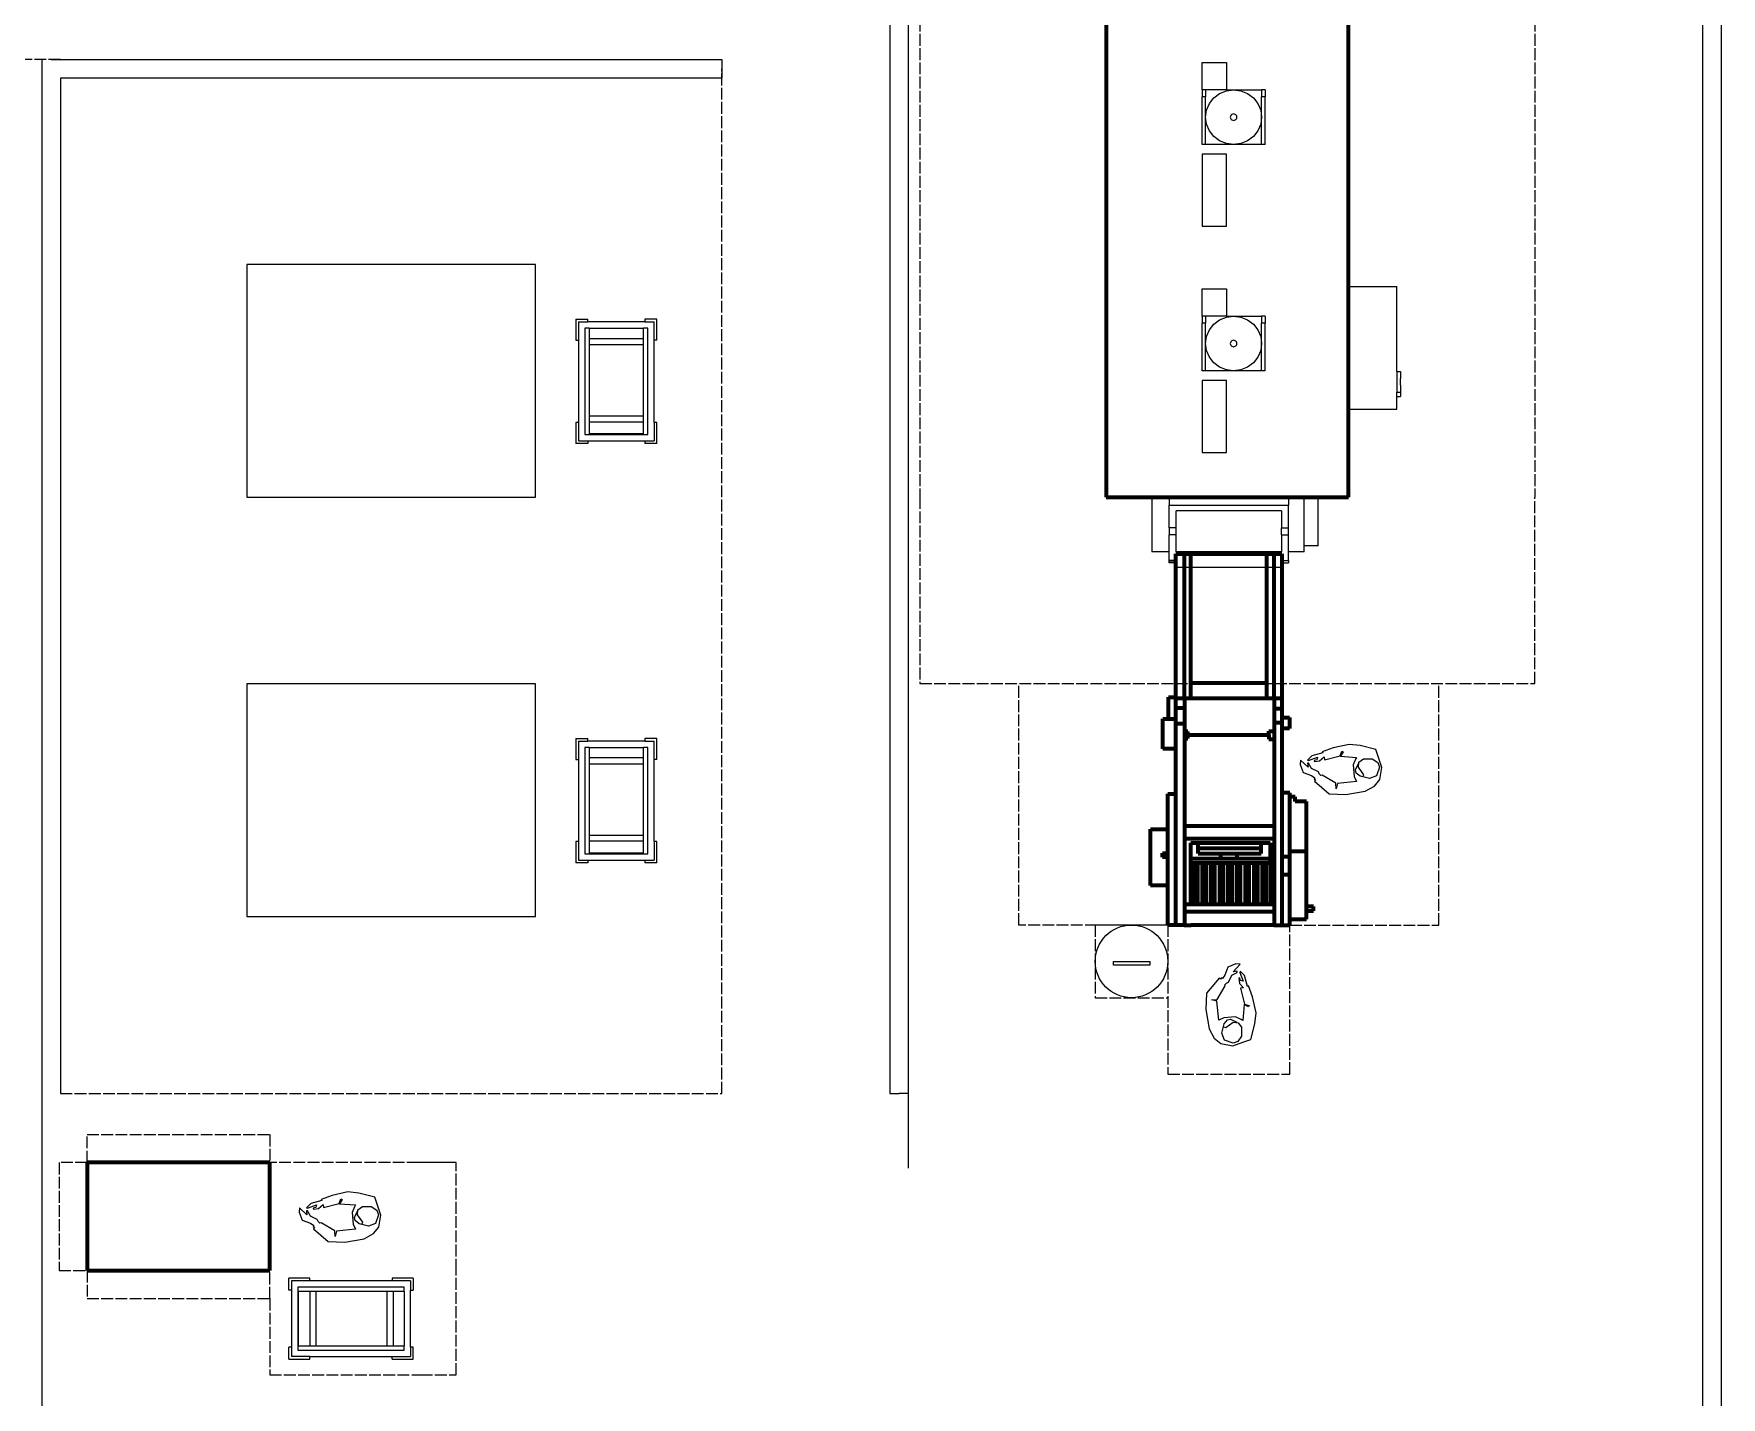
# Model space of a CAD drawing. Header units: millimetres. Extents: x -9564 to 100419, y -25359 to 24346.
# Drawn here: x 8868 to 17924, y 10595 to 17912 of the extents above; entities that cross this region are included whole.
import ezdxf

# ---------------------------------------------------------------- set-up
doc = ezdxf.new("R2010")
doc.units = ezdxf.units.MM
doc.header["$LTSCALE"] = 100
doc.linetypes.add('DASHED2', pattern=[0.762, 0.635, -0.127])
for name, color, linetype in [('freecads.com', 7, 'Continuous'), ('Maquinas', 200, 'Continuous'), ('Transporte semielaborado', 30, 'Continuous')]:
    doc.layers.add(name, color=color, linetype=linetype)

# ---------------------------------------------------------------- blocks, each defined once
blk = doc.blocks.new('Bakery Trolley pl')
at = {"layer": 'Transporte semielaborado'}
for p, q in [((0.1804, 0.6253), (0.2371, 0.6253)), ((0.1804, 0.6253), (0.1804, 0.526)), ((0.2371, 0.6127), (0.1929, 0.6127)), ((0.1929, 0.526), (0.1929, 0.6127)), ((0.2229, 0.5827), (0.2229, 0.0827)), ((0.2429, 0.5827), (0.2229, 0.5827)), ((0.2371, 0.6127), (0.2371, 0.6253)), ((0.5048, 0.6127), (0.2371, 0.6127)), ((0.2429, 0.5827), (0.2429, 0.5798)), ((0.4989, 0.5827), (0.2429, 0.5827)), ((0.2429, 0.5798), (0.4989, 0.5798)), ((0.2429, 0.5798), (0.2429, 0.5245)), ((0.5189, 0.5827), (0.4989, 0.5827)), ((0.4989, 0.5798), (0.4989, 0.5827)), ((0.4989, 0.5245), (0.4989, 0.5798)), ((0.5048, 0.6127), (0.5048, 0.6253)), ((0.5048, 0.6253), (0.5615, 0.6253)), ((0.5489, 0.6127), (0.5048, 0.6127)), ((0.5189, 0.0827), (0.5189, 0.5827)), ((0.5489, 0.526), (0.5489, 0.6127)), ((0.5615, 0.526), (0.5615, 0.6253)), ((0.1804, 0.526), (0.1929, 0.526)), ((0.1929, 0.526), (0.1929, 0.1394)), ((0.2429, 0.5245), (0.4989, 0.5245)), ((0.2429, 0.5245), (0.2429, 0.4967)), ((0.2429, 0.4967), (0.4989, 0.4967)), ((0.2429, 0.4967), (0.2429, 0.1615)), ((0.4989, 0.4967), (0.4989, 0.5245)), ((0.4989, 0.1615), (0.4989, 0.4967)), ((0.5489, 0.526), (0.5615, 0.526)), ((0.5489, 0.1394), (0.5489, 0.526)), ((0.2429, 0.1615), (0.4989, 0.1615)), ((0.2429, 0.1615), (0.2429, 0.1325)), ((0.4989, 0.1325), (0.4989, 0.1615)), ((0.1804, 0.1394), (0.1929, 0.1394)), ((0.1804, 0.1394), (0.1804, 0.0402)), ((0.1929, 0.1394), (0.1929, 0.0527)), ((0.2229, 0.0827), (0.2429, 0.0827)), ((0.2429, 0.1325), (0.4989, 0.1325)), ((0.2429, 0.1325), (0.2429, 0.0827)), ((0.4989, 0.0827), (0.2429, 0.0827)), ((0.4989, 0.0827), (0.4989, 0.1325)), ((0.4989, 0.0827), (0.5189, 0.0827)), ((0.5615, 0.1394), (0.5489, 0.1394)), ((0.5489, 0.0527), (0.5489, 0.1394)), ((0.5615, 0.0402), (0.5615, 0.1394)), ((0.1804, 0.0402), (0.2371, 0.0402)), ((0.2371, 0.0527), (0.1929, 0.0527)), ((0.2371, 0.0402), (0.2371, 0.0527)), ((0.2371, 0.0527), (0.5048, 0.0527)), ((0.5048, 0.0527), (0.5048, 0.0402)), ((0.5489, 0.0527), (0.5048, 0.0527)), ((0.5615, 0.0402), (0.5048, 0.0402))]:
    blk.add_line(p, q, dxfattribs=at)

msp = doc.modelspace()

# ---------------------------------------------------------------- linework, layer by layer
for p, q in [((17823.837, 24246.338), (17823.837, 4090.42)), ((17923.837, 23846.338), (17923.837, 3540.228)), ((13561.419, 20074.339), (13561.419, 11824.339)), ((13461.419, 18273.284), (13461.419, 12702.516)), ((8911.419, 17774.339), (8911.419, 9090.42)), ((8961.419, 17774.339), (9011.419, 17774.339)), ((9011.419, 17774.339), (12561.419, 17774.339)), ((9011.419, 17674.339), (9011.419, 12224.339)), ((12561.419, 17674.339), (9011.419, 17674.339)), ((11561.419, 16674.339), (10011.419, 16674.339)), ((10011.419, 16674.339), (10011.419, 15424.339)), ((11561.419, 15424.339), (11561.419, 16674.339)), ((10011.419, 15424.339), (11561.419, 15424.339)), ((15923.837, 15425.141), (15920.17, 15425.141)), ((11561.419, 14424.339), (10011.419, 14424.339)), ((10011.419, 14424.339), (10011.419, 13174.339)), ((11561.419, 13174.339), (11561.419, 14424.339)), ((10011.419, 13174.339), (11561.419, 13174.339)), ((14954.075, 13129.263), (14564.075, 13129.263)), ((14661.575, 12914.263), (14661.575, 12934.263)), ((14661.575, 12934.263), (14759.075, 12934.263)), ((14759.075, 12914.263), (14661.575, 12914.263)), ((14759.075, 12934.263), (14856.575, 12934.263)), ((14816.575, 12914.263), (14759.075, 12914.263)), ((14856.575, 12914.263), (14816.575, 12914.263)), ((14856.575, 12934.263), (14856.575, 12914.263)), ((13461.419, 12702.516), (13461.419, 12224.339)), ((13461.419, 12224.339), (13511.419, 12224.339)), ((13561.419, 12224.339), (13511.419, 12224.339))]:
    msp.add_line(p, q)
at = {"color": 3, "linetype": 'DASHED2'}
for p, q in [((13623.837, 20425.141), (13623.837, 15425.141)), ((16923.837, 20425.141), (16923.837, 15425.141)), ((12561.419, 12224.339), (12561.419, 17724.339)), ((13623.837, 15425.141), (13623.837, 14425.141)), ((16923.837, 14425.141), (16923.837, 15425.141)), ((13623.837, 14425.141), (16923.837, 14425.141)), ((14154.075, 13129.263), (14154.075, 14425.141)), ((16408.896, 13129.263), (16408.896, 14425.141)), ((14954.075, 13129.263), (14154.075, 13129.263)), ((14564.075, 13129.263), (14564.075, 12739.263)), ((14954.075, 13129.263), (14954.075, 12329.263)), ((15608.896, 12329.263), (15608.896, 13129.263)), ((15608.896, 13129.263), (16408.896, 13129.263)), ((14564.075, 12739.263), (14954.075, 12739.263)), ((14954.075, 12329.263), (15608.896, 12329.263)), ((9011.419, 12224.339), (10011.419, 12224.339)), ((10011.419, 12224.339), (11561.419, 12224.339)), ((11561.419, 12224.339), (12561.419, 12224.339)), ((9154.315, 11854.837), (9154.315, 12004.837)), ((9154.315, 12004.837), (10134.315, 12004.837)), ((10134.315, 12004.837), (10134.315, 11854.837)), ((9154.315, 11854.837), (9004.315, 11854.837)), ((9004.315, 11854.837), (9004.315, 11274.837)), ((10934.315, 11854.837), (10134.315, 11854.837)), ((11134.315, 11274.837), (11134.315, 11854.837)), ((9004.315, 11274.837), (9154.315, 11274.837)), ((9154.315, 11274.837), (9154.315, 11124.837)), ((10134.315, 11124.837), (10134.315, 11274.837)), ((11134.315, 10714.837), (11134.315, 11274.837)), ((9154.315, 11124.837), (10134.315, 11124.837)), ((10134.315, 11124.837), (10134.315, 10714.837)), ((10134.315, 10714.837), (10914.315, 10714.837)), ((10914.315, 10714.837), (10934.315, 10714.837)), ((10934.315, 10714.837), (10944.315, 10714.837)), ((10944.315, 10714.837), (11134.315, 10714.837))]:
    msp.add_line(p, q, dxfattribs=at)
at = {"color": 2, "linetype": 'DASHED2'}
msp.add_line((9011.419, 17774.339), (8625.539, 17774.339), dxfattribs=at)
at = {"linetype": 'DASHED2'}
for p, q in [((12561.419, 17774.339), (12561.419, 17724.339)), ((12561.419, 17724.339), (12561.419, 17674.339))]:
    msp.add_line(p, q, dxfattribs=at)
at = {"color": 3}
msp.add_line((11134.315, 11854.837), (10934.315, 11854.837), dxfattribs=at)
msp.add_circle((14759.075, 12934.263), 195)
at = {"layer": 'freecads.com'}
for p, q in [((15785.974, 14053.618), (15727.056, 14036.276)), ((15841.427, 14079.63), (15782.509, 14058.82)), ((15782.509, 14058.82), (15785.974, 14053.618)), ((15926.338, 14098.706), (15841.427, 14079.63)), ((15879.55, 14036.276), (15888.215, 14062.289)), ((15895.146, 14058.82), (15881.283, 14034.542)), ((15888.215, 14062.289), (15895.146, 14058.82)), ((15985.256, 14091.77), (15926.338, 14098.706)), ((16070.168, 14070.959), (15985.256, 14091.77)), ((16084.031, 14027.605), (16070.168, 14070.959)), ((15666.381, 14013.754), (15663.978, 13990.7)), ((15663.978, 13990.7), (15680.803, 13946.993)), ((15706.261, 13975.58), (15666.381, 14013.754)), ((15680.803, 13946.993), (15725.323, 13932.225)), ((15727.056, 14036.276), (15702.796, 14013.732)), ((15702.796, 14013.732), (15709.727, 14011.997)), ((15709.727, 13998.124), (15702.796, 13998.124)), ((15702.796, 13998.124), (15706.261, 13975.58)), ((15709.727, 14011.997), (15756.515, 14029.339)), ((15725.323, 13968.643), (15709.727, 13998.124)), ((15761.714, 13951.301), (15725.323, 13968.643)), ((15753.049, 14015.466), (15739.186, 14011.997)), ((15739.186, 14011.997), (15740.919, 14006.795)), ((15740.919, 14006.795), (15768.645, 14010.263)), ((15756.515, 14029.339), (15753.049, 14015.466)), ((15766.913, 13940.896), (15761.714, 13951.301)), ((15768.645, 14010.263), (15792.906, 14031.073)), ((15792.906, 14031.073), (15794.639, 14015.466)), ((15794.639, 14015.466), (15879.55, 14036.276)), ((15881.283, 14034.542), (15967.102, 14028.891)), ((15961.656, 14018.734), (15948.675, 13988.386)), ((15948.675, 13988.386), (15953.479, 13926.64)), ((15961.205, 13962.61), (15976.684, 13996.487)), ((15964.153, 13944.936), (15961.205, 13962.61)), ((15967.102, 14028.891), (15961.656, 14018.734)), ((15976.592, 13975.58), (15979.579, 14003.018)), ((16006.129, 13936.002), (15976.592, 13975.58)), ((15979.579, 14003.018), (16004.318, 14020.668)), ((16004.318, 14020.668), (16051.106, 14020.668)), ((16051.106, 14020.668), (16081.349, 14001.642)), ((16089.23, 13975.58), (16073.978, 13929.47)), ((16081.349, 14001.642), (16089.23, 13975.58)), ((16103.093, 13973.845), (16084.031, 14027.605)), ((16090.963, 13909.681), (16103.093, 13973.845)), ((15725.323, 13932.225), (15742.652, 13918.352)), ((15742.652, 13918.352), (15739.186, 13913.149)), ((15739.186, 13913.149), (15746.118, 13907.947)), ((15746.118, 13907.947), (15740.919, 13901.01)), ((15740.919, 13901.01), (15820.632, 13833.377)), ((15775.577, 13932.225), (15766.913, 13940.896)), ((15782.509, 13933.959), (15775.577, 13932.225)), ((15855.29, 13890.605), (15782.509, 13933.959)), ((15857.023, 13859.39), (15855.29, 13890.605)), ((15863.954, 13888.871), (15857.023, 13859.39)), ((15966.365, 13900.012), (15863.954, 13888.871)), ((15953.479, 13926.64), (15966.365, 13900.012)), ((15985.529, 13927.261), (15964.153, 13944.936)), ((16035.65, 13914.741), (15985.529, 13927.261)), ((16000.97, 13923.815), (16006.129, 13936.002)), ((16012.983, 13847.25), (16063.236, 13874.997)), ((16073.978, 13929.47), (16035.65, 13914.741)), ((16063.236, 13874.997), (16090.963, 13909.681)), ((15820.632, 13833.377), (15909.009, 13829.909)), ((15909.009, 13829.909), (16012.983, 13847.25)), ((15260.709, 12859.417), (15246.835, 12842.088)), ((15275.476, 12903.937), (15260.709, 12859.417)), ((15319.183, 12920.762), (15275.476, 12903.937)), ((15279.785, 12823.026), (15297.126, 12859.417)), ((15297.126, 12859.417), (15326.607, 12875.012)), ((15304.063, 12878.478), (15342.237, 12918.358)), ((15326.607, 12881.944), (15304.063, 12878.478)), ((15342.237, 12918.358), (15319.183, 12920.762)), ((15326.607, 12875.012), (15326.607, 12881.944)), ((15342.215, 12881.944), (15340.481, 12875.012)), ((15340.481, 12875.012), (15357.823, 12828.225)), ((15364.759, 12857.684), (15342.215, 12881.944)), ((15229.493, 12843.821), (15161.86, 12764.108)), ((15219.088, 12729.45), (15262.443, 12802.231)), ((15236.43, 12838.622), (15229.493, 12843.821)), ((15241.633, 12845.553), (15236.43, 12838.622)), ((15246.835, 12842.088), (15241.633, 12845.553)), ((15260.709, 12809.163), (15269.38, 12817.827)), ((15262.443, 12802.231), (15260.709, 12809.163)), ((15269.38, 12817.827), (15279.785, 12823.026)), ((15340.481, 12845.553), (15335.278, 12843.821)), ((15335.278, 12843.821), (15338.747, 12816.094)), ((15338.747, 12816.094), (15359.557, 12791.834)), ((15343.949, 12831.69), (15340.481, 12845.553)), ((15357.823, 12828.225), (15343.949, 12831.69)), ((15359.557, 12791.834), (15343.949, 12790.101)), ((15343.949, 12790.101), (15364.759, 12705.189)), ((15382.101, 12798.765), (15364.759, 12857.684)), ((15387.304, 12802.231), (15382.101, 12798.765)), ((15408.114, 12743.313), (15387.304, 12802.231)), ((15161.86, 12764.108), (15158.392, 12675.73)), ((15187.873, 12727.717), (15219.088, 12729.45)), ((15217.354, 12720.785), (15187.873, 12727.717)), ((15228.496, 12618.375), (15217.354, 12720.785)), ((15363.025, 12703.457), (15357.374, 12617.638)), ((15387.304, 12689.593), (15363.025, 12703.457)), ((15364.759, 12705.189), (15390.772, 12696.525)), ((15390.772, 12696.525), (15387.304, 12689.593)), ((15427.19, 12658.401), (15408.114, 12743.313)), ((15158.392, 12675.73), (15175.734, 12571.757)), ((15255.123, 12631.261), (15228.496, 12618.375)), ((15243.225, 12549.09), (15255.744, 12599.211)), ((15316.87, 12636.065), (15255.123, 12631.261)), ((15255.744, 12599.211), (15273.419, 12620.586)), ((15264.486, 12578.61), (15304.063, 12608.148)), ((15273.419, 12620.586), (15291.094, 12623.535)), ((15291.094, 12623.535), (15324.971, 12608.056)), ((15304.063, 12608.148), (15331.501, 12605.16)), ((15347.218, 12623.084), (15316.87, 12636.065)), ((15331.501, 12605.16), (15349.152, 12580.421)), ((15357.374, 12617.638), (15347.218, 12623.084)), ((15399.443, 12514.572), (15420.253, 12599.483)), ((15420.253, 12599.483), (15427.19, 12658.401)), ((15175.734, 12571.757), (15203.481, 12521.503)), ((15203.481, 12521.503), (15238.164, 12493.777)), ((15257.954, 12510.761), (15243.225, 12549.09)), ((15252.299, 12583.77), (15264.486, 12578.61)), ((15304.063, 12495.51), (15257.954, 12510.761)), ((15302.329, 12481.647), (15356.089, 12500.709)), ((15330.126, 12503.391), (15304.063, 12495.51)), ((15349.152, 12533.634), (15330.126, 12503.391)), ((15349.152, 12580.421), (15349.152, 12533.634)), ((15356.089, 12500.709), (15399.443, 12514.572)), ((15238.164, 12493.777), (15302.329, 12481.647)), ((10554.48, 11696.726), (10469.568, 11677.65)), ((10613.398, 11689.789), (10554.48, 11696.726)), ((10698.31, 11668.979), (10613.398, 11689.789)), ((10294.523, 11611.773), (10292.12, 11588.719)), ((10334.403, 11573.599), (10294.523, 11611.773)), ((10355.198, 11634.296), (10330.937, 11611.751)), ((10330.937, 11611.751), (10337.869, 11610.017)), ((10337.869, 11596.144), (10330.937, 11596.144)), ((10330.937, 11596.144), (10334.403, 11573.599)), ((10337.869, 11610.017), (10384.657, 11627.359)), ((10353.465, 11566.663), (10337.869, 11596.144)), ((10414.116, 11651.637), (10355.198, 11634.296)), ((10381.191, 11613.485), (10367.328, 11610.017)), ((10367.328, 11610.017), (10369.061, 11604.815)), ((10369.061, 11604.815), (10396.787, 11608.283)), ((10384.657, 11627.359), (10381.191, 11613.485)), ((10396.787, 11608.283), (10421.047, 11629.093)), ((10469.568, 11677.65), (10410.65, 11656.84)), ((10410.65, 11656.84), (10414.116, 11651.637)), ((10421.047, 11629.093), (10422.78, 11613.485)), ((10422.78, 11613.485), (10507.692, 11634.296)), ((10507.692, 11634.296), (10516.356, 11660.308)), ((10523.288, 11656.84), (10509.425, 11632.561)), ((10509.425, 11632.561), (10595.243, 11626.911)), ((10516.356, 11660.308), (10523.288, 11656.84)), ((10589.798, 11616.754), (10576.816, 11586.406)), ((10589.347, 11560.63), (10604.825, 11594.507)), ((10595.243, 11626.911), (10589.798, 11616.754)), ((10604.734, 11573.599), (10607.721, 11601.037)), ((10607.721, 11601.037), (10632.46, 11618.688)), ((10632.46, 11618.688), (10679.248, 11618.688)), ((10679.248, 11618.688), (10709.491, 11599.662)), ((10712.173, 11625.625), (10698.31, 11668.979)), ((10709.491, 11599.662), (10717.371, 11573.599)), ((10731.235, 11571.865), (10712.173, 11625.625)), ((10292.12, 11588.719), (10308.944, 11545.013)), ((10308.944, 11545.013), (10353.465, 11530.245)), ((10389.856, 11549.321), (10353.465, 11566.663)), ((10353.465, 11530.245), (10370.794, 11516.371)), ((10370.794, 11516.371), (10367.328, 11511.169)), ((10367.328, 11511.169), (10374.26, 11505.966)), ((10374.26, 11505.966), (10369.061, 11499.03)), ((10395.054, 11538.916), (10389.856, 11549.321)), ((10403.719, 11530.245), (10395.054, 11538.916)), ((10410.65, 11531.979), (10403.719, 11530.245)), ((10483.431, 11488.624), (10410.65, 11531.979)), ((10576.816, 11586.406), (10581.62, 11524.66)), ((10581.62, 11524.66), (10594.506, 11498.032)), ((10592.295, 11542.955), (10589.347, 11560.63)), ((10613.67, 11525.281), (10592.295, 11542.955)), ((10634.271, 11534.022), (10604.734, 11573.599)), ((10663.792, 11512.761), (10613.67, 11525.281)), ((10629.111, 11521.835), (10634.271, 11534.022)), ((10702.12, 11527.49), (10663.792, 11512.761)), ((10691.378, 11473.017), (10719.104, 11507.7)), ((10717.371, 11573.599), (10702.12, 11527.49)), ((10719.104, 11507.7), (10731.235, 11571.865)), ((10369.061, 11499.03), (10448.774, 11431.397)), ((10448.774, 11431.397), (10537.151, 11427.928)), ((10485.164, 11457.409), (10483.431, 11488.624)), ((10492.096, 11486.89), (10485.164, 11457.409)), ((10594.506, 11498.032), (10492.096, 11486.89)), ((10537.151, 11427.928), (10641.124, 11445.27)), ((10641.124, 11445.27), (10691.378, 11473.017))]:
    msp.add_line(p, q, dxfattribs=at)
at = {"layer": 'Maquinas', "lineweight": 100}
for p, q in [((14623.837, 20425.141), (14623.837, 15425.141)), ((15923.837, 15425.141), (15923.837, 20425.141)), ((14623.837, 15425.141), (15923.837, 15425.141)), ((14997.77, 13129.263), (14997.77, 15120.927)), ((14997.77, 15120.927), (15566.547, 15120.927)), ((15043.954, 14346.162), (15043.954, 15120.927)), ((15077.868, 14346.162), (15077.868, 15120.927)), ((15485.862, 14346.162), (15485.862, 15120.927)), ((15524.775, 14346.162), (15524.775, 15120.927)), ((15566.547, 15120.927), (15566.547, 13129.263)), ((15077.868, 14428.18), (15485.862, 14428.18)), ((14957.559, 14235.265), (14957.559, 14352.132)), ((14957.559, 14352.132), (14997.77, 14352.132)), ((14997.77, 14346.162), (15566.547, 14346.162)), ((15043.954, 14346.162), (15043.954, 13129.263)), ((15524.775, 14346.162), (15524.775, 13129.263)), ((14928.042, 14075.412), (14928.042, 14235.265)), ((14928.042, 14235.265), (14957.559, 14235.265)), ((14957.559, 14235.265), (14997.77, 14235.265)), ((15043.954, 14292.318), (14997.77, 14292.318)), ((15566.547, 14289.273), (15524.775, 14289.273)), ((15566.547, 14243.194), (15606.175, 14243.194)), ((15606.175, 14243.194), (15606.175, 14182.994)), ((15043.954, 14208.572), (14997.77, 14208.572)), ((15061.211, 14168.43), (15043.954, 14168.43)), ((15043.954, 14130.887), (15061.211, 14130.887)), ((15061.211, 14130.887), (15061.211, 14168.43)), ((15061.211, 14149.658), (15496.797, 14149.658)), ((15496.797, 14149.658), (15496.797, 14169.13)), ((15496.797, 14169.13), (15524.775, 14169.13)), ((15496.797, 14149.658), (15496.797, 14126.42)), ((15566.547, 14214.581), (15524.775, 14214.581)), ((15606.175, 14182.994), (15566.547, 14182.994)), ((14997.77, 14075.412), (14928.042, 14075.412)), ((15496.797, 14126.42), (15524.775, 14126.42)), ((14954.075, 13129.263), (14954.075, 13832.832)), ((14954.075, 13832.832), (14997.77, 13832.832)), ((15608.896, 13838.729), (15566.547, 13838.729)), ((15608.896, 13129.263), (15608.896, 13838.729)), ((15637.845, 13817.859), (15608.896, 13817.859)), ((15637.845, 13792.353), (15637.845, 13817.859)), ((15698.06, 13792.353), (15637.845, 13792.353)), ((15698.06, 13160.487), (15698.06, 13792.353)), ((14861.503, 13341.339), (14861.503, 13643.175)), ((14861.503, 13643.175), (14954.075, 13643.175)), ((15524.775, 13660.457), (15043.954, 13660.457)), ((14925.33, 13493.217), (14925.33, 13515.274)), ((14925.33, 13515.274), (14954.075, 13515.274)), ((14954.075, 13493.217), (14925.33, 13493.217)), ((15077.047, 13240.86), (15077.047, 13570.103)), ((15077.047, 13570.103), (15503.68, 13570.103)), ((15116.853, 13512.595), (15116.853, 13570.103)), ((15116.853, 13541.349), (15454.746, 13541.349)), ((15116.853, 13512.595), (15454.746, 13512.595)), ((15325.85, 13483.522), (15325.85, 13512.595)), ((15454.746, 13512.595), (15454.746, 13570.103)), ((15503.68, 13570.103), (15503.68, 13240.86)), ((15608.896, 13495.074), (15566.547, 13495.074)), ((15698.06, 13524.534), (15608.896, 13524.534)), ((15503.68, 13483.522), (15077.047, 13483.522)), ((15077.047, 13463.7), (15503.68, 13463.7)), ((15094.391, 13240.86), (15094.391, 13462.905)), ((15094.391, 13462.905), (15112.741, 13462.905)), ((15112.741, 13462.905), (15112.741, 13240.86)), ((15140.642, 13240.86), (15140.642, 13462.905)), ((15140.642, 13462.905), (15158.993, 13462.905)), ((15158.993, 13462.905), (15158.993, 13240.86)), ((15186.727, 13240.86), (15186.727, 13462.905)), ((15186.727, 13462.905), (15205.078, 13462.905)), ((15205.078, 13462.905), (15205.078, 13240.86)), ((15232.979, 13240.86), (15232.979, 13462.905)), ((15232.979, 13462.905), (15251.329, 13462.905)), ((15251.329, 13462.905), (15251.329, 13240.86)), ((15278.216, 13240.86), (15278.216, 13462.905)), ((15278.216, 13462.905), (15296.567, 13462.905)), ((15296.567, 13462.905), (15296.567, 13240.86)), ((15324.468, 13240.86), (15324.468, 13462.905)), ((15324.468, 13462.905), (15342.819, 13462.905)), ((15342.819, 13462.905), (15342.819, 13240.86)), ((15370.553, 13240.86), (15370.553, 13462.905)), ((15370.553, 13462.905), (15388.903, 13462.905)), ((15388.903, 13462.905), (15388.903, 13240.86)), ((15416.804, 13240.86), (15416.804, 13462.905)), ((15416.804, 13462.905), (15435.155, 13462.905)), ((15435.155, 13462.905), (15435.155, 13240.86)), ((15461.7, 13240.86), (15461.7, 13462.905)), ((15461.7, 13462.905), (15480.051, 13462.905)), ((15480.051, 13462.905), (15480.051, 13240.86)), ((15503.68, 13463.7), (15503.68, 13483.522)), ((14954.075, 13341.339), (14861.503, 13341.339)), ((15608.896, 13399.321), (15566.547, 13399.321)), ((15043.954, 13240.86), (15524.775, 13240.86)), ((15735.115, 13227.731), (15698.06, 13227.731)), ((15735.115, 13204.543), (15735.115, 13227.731)), ((15043.954, 13202.279), (15524.775, 13202.279)), ((15608.896, 13160.487), (15698.06, 13160.487)), ((15698.06, 13204.543), (15735.115, 13204.543)), ((14997.77, 13129.263), (14954.075, 13129.263)), ((15042.304, 13129.263), (14997.77, 13129.263)), ((15042.304, 13129.263), (15079.528, 13129.263)), ((15523.265, 13129.263), (15079.528, 13129.263)), ((15523.265, 13129.263), (15566.547, 13129.263)), ((15566.547, 13129.263), (15608.896, 13129.263))]:
    msp.add_line(p, q, dxfattribs=at)
at = {"layer": 'Maquinas'}
for p, q in [((14623.837, 15425.141), (14623.837, 20425.141)), ((15920.17, 16555.381), (15920.17, 20425.141)), ((15138.038, 17610.454), (15138.038, 17756.848)), ((15138.038, 17756.848), (15269.55, 17756.848)), ((15269.55, 17756.848), (15269.55, 17610.454)), ((15156.825, 17610.454), (15138.038, 17610.454)), ((15138.038, 17610.454), (15138.038, 17573.855)), ((15156.825, 17573.855), (15138.038, 17573.855)), ((15138.038, 17317.664), (15138.038, 17573.855)), ((15269.55, 17610.454), (15156.825, 17610.454)), ((15156.825, 17610.454), (15156.825, 17573.855)), ((15156.825, 17464.059), (15156.825, 17573.855)), ((15200.847, 17567.576), (15231.975, 17590.841)), ((15231.975, 17590.841), (15268.224, 17605.465)), ((15268.224, 17605.465), (15307.125, 17610.454)), ((15269.55, 17610.454), (15307.125, 17610.454)), ((15307.125, 17610.454), (15346.025, 17605.465)), ((15307.125, 17610.454), (15457.424, 17610.454)), ((15346.025, 17605.465), (15382.275, 17590.841)), ((15382.275, 17590.841), (15413.403, 17567.576)), ((15457.424, 17610.454), (15457.424, 17573.855)), ((15476.212, 17610.454), (15457.424, 17610.454)), ((15476.212, 17573.855), (15457.424, 17573.855)), ((15457.424, 17464.059), (15457.424, 17573.855)), ((15476.212, 17610.454), (15476.212, 17573.855)), ((15476.212, 17317.664), (15476.212, 17573.855)), ((15156.825, 17464.059), (15161.947, 17501.949)), ((15161.947, 17501.949), (15176.962, 17537.256)), ((15176.962, 17537.256), (15200.847, 17567.576)), ((15298.24, 17479.048), (15294.56, 17476.297)), ((15302.526, 17480.777), (15298.24, 17479.048)), ((15307.125, 17481.366), (15302.526, 17480.777)), ((15311.724, 17480.777), (15307.125, 17481.366)), ((15316.009, 17479.048), (15311.724, 17480.777)), ((15319.689, 17476.297), (15316.009, 17479.048)), ((15413.403, 17567.576), (15437.288, 17537.256)), ((15437.288, 17537.256), (15452.303, 17501.949)), ((15452.303, 17501.949), (15457.424, 17464.059)), ((15161.947, 17426.169), (15156.825, 17464.059)), ((15156.825, 17317.664), (15156.825, 17464.059)), ((15176.962, 17390.862), (15161.947, 17426.169)), ((15200.847, 17360.542), (15176.962, 17390.862)), ((15289.961, 17468.538), (15289.356, 17464.059)), ((15289.356, 17464.059), (15289.961, 17459.58)), ((15291.736, 17472.713), (15289.961, 17468.538)), ((15289.961, 17459.58), (15291.736, 17455.405)), ((15294.56, 17476.297), (15291.736, 17472.713)), ((15291.736, 17455.405), (15294.56, 17451.821)), ((15294.56, 17451.821), (15298.24, 17449.07)), ((15298.24, 17449.07), (15302.526, 17447.341)), ((15302.526, 17447.341), (15307.125, 17446.752)), ((15307.125, 17446.752), (15311.724, 17447.341)), ((15311.724, 17447.341), (15316.009, 17449.07)), ((15316.009, 17449.07), (15319.689, 17451.821)), ((15322.513, 17472.713), (15319.689, 17476.297)), ((15319.689, 17451.821), (15322.513, 17455.405)), ((15324.288, 17468.538), (15322.513, 17472.713)), ((15322.513, 17455.405), (15324.288, 17459.58)), ((15324.894, 17464.059), (15324.288, 17468.538)), ((15324.288, 17459.58), (15324.894, 17464.059)), ((15437.288, 17390.862), (15413.403, 17360.542)), ((15452.303, 17426.169), (15437.288, 17390.862)), ((15457.424, 17464.059), (15452.303, 17426.169)), ((15457.424, 17317.664), (15457.424, 17464.059)), ((15156.825, 17317.664), (15138.038, 17317.664)), ((15307.125, 17317.664), (15156.825, 17317.664)), ((15231.975, 17337.277), (15200.847, 17360.542)), ((15268.224, 17322.653), (15231.975, 17337.277)), ((15307.125, 17317.664), (15268.224, 17322.653)), ((15346.025, 17322.653), (15307.125, 17317.664)), ((15457.424, 17317.664), (15307.125, 17317.664)), ((15382.275, 17337.277), (15346.025, 17322.653)), ((15413.403, 17360.542), (15382.275, 17337.277)), ((15476.212, 17317.664), (15457.424, 17317.664)), ((15269.55, 17265.025), (15138.038, 17265.025)), ((15138.038, 17265.025), (15138.038, 16878.48)), ((15269.55, 16878.48), (15269.55, 17265.025)), ((15138.038, 16878.48), (15269.55, 16878.48)), ((15138.038, 16395.922), (15138.038, 16542.317)), ((15138.038, 16542.317), (15269.55, 16542.317)), ((15269.55, 16542.317), (15269.55, 16395.922)), ((15920.17, 16555.381), (16183.194, 16555.381)), ((15920.17, 16555.381), (15920.17, 15896.605)), ((16183.194, 16098.704), (16183.194, 16555.381)), ((15156.825, 16395.922), (15138.038, 16395.922)), ((15138.038, 16395.922), (15138.038, 16359.324)), ((15269.55, 16395.922), (15156.825, 16395.922)), ((15156.825, 16395.922), (15156.825, 16359.324)), ((15231.975, 16376.309), (15268.224, 16390.934)), ((15268.224, 16390.934), (15307.125, 16395.922)), ((15269.55, 16395.922), (15307.125, 16395.922)), ((15307.125, 16395.922), (15346.025, 16390.934)), ((15307.125, 16395.922), (15457.424, 16395.922)), ((15346.025, 16390.934), (15382.275, 16376.309)), ((15457.424, 16395.922), (15457.424, 16359.324)), ((15476.212, 16395.922), (15457.424, 16395.922)), ((15476.212, 16395.922), (15476.212, 16359.324)), ((15156.825, 16359.324), (15138.038, 16359.324)), ((15138.038, 16103.133), (15138.038, 16359.324)), ((15156.825, 16249.527), (15156.825, 16359.324)), ((15161.947, 16287.417), (15176.962, 16322.725)), ((15176.962, 16322.725), (15200.847, 16353.044)), ((15200.847, 16353.044), (15231.975, 16376.309)), ((15382.275, 16376.309), (15413.403, 16353.044)), ((15413.403, 16353.044), (15437.288, 16322.725)), ((15437.288, 16322.725), (15452.303, 16287.417)), ((15476.212, 16359.324), (15457.424, 16359.324)), ((15457.424, 16249.527), (15457.424, 16359.324)), ((15476.212, 16103.133), (15476.212, 16359.324)), ((15156.825, 16249.527), (15161.947, 16287.417)), ((15161.947, 16211.638), (15156.825, 16249.527)), ((15156.825, 16103.133), (15156.825, 16249.527)), ((15176.962, 16176.33), (15161.947, 16211.638)), ((15289.961, 16254.007), (15289.356, 16249.527)), ((15289.356, 16249.527), (15289.961, 16245.048)), ((15291.736, 16258.181), (15289.961, 16254.007)), ((15289.961, 16245.048), (15291.736, 16240.874)), ((15294.56, 16261.766), (15291.736, 16258.181)), ((15291.736, 16240.874), (15294.56, 16237.289)), ((15298.24, 16264.516), (15294.56, 16261.766)), ((15294.56, 16237.289), (15298.24, 16234.539)), ((15302.526, 16266.245), (15298.24, 16264.516)), ((15298.24, 16234.539), (15302.526, 16232.81)), ((15307.125, 16266.835), (15302.526, 16266.245)), ((15302.526, 16232.81), (15307.125, 16232.22)), ((15311.724, 16266.245), (15307.125, 16266.835)), ((15307.125, 16232.22), (15311.724, 16232.81)), ((15316.009, 16264.516), (15311.724, 16266.245)), ((15311.724, 16232.81), (15316.009, 16234.539)), ((15319.689, 16261.766), (15316.009, 16264.516)), ((15316.009, 16234.539), (15319.689, 16237.289)), ((15322.513, 16258.181), (15319.689, 16261.766)), ((15319.689, 16237.289), (15322.513, 16240.874)), ((15324.288, 16254.007), (15322.513, 16258.181)), ((15322.513, 16240.874), (15324.288, 16245.048)), ((15324.894, 16249.527), (15324.288, 16254.007)), ((15324.288, 16245.048), (15324.894, 16249.527)), ((15452.303, 16211.638), (15437.288, 16176.33)), ((15452.303, 16287.417), (15457.424, 16249.527)), ((15457.424, 16249.527), (15452.303, 16211.638)), ((15457.424, 16103.133), (15457.424, 16249.527)), ((15200.847, 16146.011), (15176.962, 16176.33)), ((15231.975, 16122.746), (15200.847, 16146.011)), ((15268.224, 16108.121), (15231.975, 16122.746)), ((15382.275, 16122.746), (15346.025, 16108.121)), ((15413.403, 16146.011), (15382.275, 16122.746)), ((15437.288, 16176.33), (15413.403, 16146.011)), ((15156.825, 16103.133), (15138.038, 16103.133)), ((15269.55, 16050.493), (15138.038, 16050.493)), ((15138.038, 16050.493), (15138.038, 15663.949)), ((15307.125, 16103.133), (15156.825, 16103.133)), ((15307.125, 16103.133), (15268.224, 16108.121)), ((15269.55, 15663.949), (15269.55, 16050.493)), ((15346.025, 16108.121), (15307.125, 16103.133)), ((15457.424, 16103.133), (15307.125, 16103.133)), ((15476.212, 16103.133), (15457.424, 16103.133)), ((16183.194, 16098.704), (16201.982, 16098.704)), ((16183.194, 16098.704), (16183.194, 15988.908)), ((16201.982, 16098.704), (16201.982, 16061.495)), ((16201.982, 16026.117), (16201.982, 16061.495)), ((16183.194, 15988.908), (16201.982, 15988.908)), ((16183.194, 15965.159), (16183.194, 15988.908)), ((16183.194, 15965.159), (16201.982, 15965.159)), ((16183.194, 15896.605), (16183.194, 15965.159)), ((16201.982, 16026.117), (16201.982, 15988.908)), ((16201.982, 15988.908), (16201.982, 15965.159)), ((15920.17, 15896.605), (16183.194, 15896.605)), ((15920.17, 15425.141), (15920.17, 15896.605)), ((15138.038, 15663.949), (15269.55, 15663.949)), ((14868.074, 15425.141), (14623.837, 15425.141)), ((14868.074, 15425.141), (14962.011, 15425.141)), ((14868.074, 15425.141), (14868.074, 15132.351)), ((14962.011, 15425.141), (15600.784, 15425.141)), ((14962.011, 15425.141), (14962.011, 15382.869)), ((15600.784, 15425.141), (15685.327, 15425.141)), ((15600.784, 15425.141), (15600.784, 15382.869)), ((15685.327, 15164.566), (15685.327, 15425.141)), ((15685.327, 15425.141), (15760.477, 15425.141)), ((15760.477, 15425.141), (15920.17, 15425.141)), ((15760.477, 15164.566), (15760.477, 15425.141)), ((14962.011, 15260.503), (14962.011, 15382.869)), ((14962.011, 15382.869), (15600.784, 15382.869)), ((15563.209, 15351.943), (14999.586, 15351.943)), ((14999.586, 15260.503), (14999.586, 15351.943)), ((15563.209, 15351.943), (15563.209, 15260.447)), ((15600.784, 15260.447), (15600.784, 15382.869)), ((14999.586, 15260.503), (14962.011, 15260.503)), ((14962.011, 15260.503), (14962.011, 15223.792)), ((14999.586, 15223.792), (14962.011, 15223.792)), ((14962.011, 15132.351), (14962.011, 15223.792)), ((14999.586, 15223.792), (14999.586, 15260.503)), ((14999.586, 15132.351), (14999.586, 15223.792)), ((15563.209, 15260.447), (15600.784, 15260.447)), ((15563.209, 15223.848), (15563.209, 15260.447)), ((15563.209, 15223.848), (15600.784, 15223.848)), ((15563.209, 15223.848), (15563.209, 15132.351)), ((15600.784, 15223.848), (15600.784, 15260.447)), ((15600.784, 15132.351), (15600.784, 15223.848)), ((14962.011, 15132.351), (14868.074, 15132.351)), ((14962.011, 15085.675), (14962.011, 15132.351)), ((15563.209, 15132.351), (14999.586, 15132.351)), ((15685.327, 15132.351), (15600.784, 15132.351)), ((15600.784, 15085.578), (15600.784, 15132.351)), ((15685.327, 15132.351), (15685.327, 15164.566)), ((15760.477, 15164.566), (15685.327, 15164.566)), ((14999.586, 15085.675), (14962.011, 15085.675)), ((14962.011, 15083.675), (14962.011, 15085.675)), ((14999.586, 15083.664), (14962.011, 15083.675)), ((14962.011, 15073.953), (14962.011, 15083.675)), ((14999.586, 15073.943), (14962.011, 15073.953)), ((14962.011, 15071.942), (14962.011, 15073.953)), ((14999.586, 15071.942), (14962.011, 15071.942)), ((14999.586, 15119.803), (15563.209, 15119.803)), ((14999.586, 15085.675), (14999.586, 15119.803)), ((14999.586, 15083.664), (14999.586, 15085.675)), ((14999.586, 15083.664), (14999.586, 15073.943)), ((14999.586, 15071.942), (14999.586, 15073.943)), ((14999.586, 15049.759), (14999.586, 15071.942)), ((14999.586, 15049.759), (15563.209, 15049.759)), ((15563.209, 15085.578), (15563.209, 15119.803)), ((15563.209, 15085.578), (15600.784, 15085.578)), ((15563.209, 15085.578), (15563.209, 15072.04)), ((15563.209, 15072.04), (15600.784, 15072.04)), ((15563.209, 15049.759), (15563.209, 15072.04)), ((15600.784, 15085.578), (15600.784, 15072.04)), ((15600.784, 15084.8), (15600.784, 15084.745))]:
    msp.add_line(p, q, dxfattribs=at)
at = {"layer": 'Maquinas', "color": 0, "lineweight": 100}
for p, q in [((9154.315, 11854.837), (9154.315, 11274.837)), ((10134.315, 11854.837), (9154.315, 11854.837)), ((10134.315, 11274.837), (10134.315, 11854.837)), ((9154.315, 11274.837), (10134.315, 11274.837))]:
    msp.add_line(p, q, dxfattribs=at)
at = {"layer": 'Maquinas', "lineweight": 100}
for points in [[(15524.775, 13592.16), (15043.954, 13592.16)], [(15237.376, 13512.595), (15237.376, 13483.522)]]:
    msp.add_lwpolyline(points, dxfattribs=at)

# ---------------------------------------------------------------- block references
at = {"layer": 'Transporte semielaborado', "xscale": 1141.039974711085, "yscale": 1141.039974711085, "zscale": 1141.039974711085}
for p, rotation in [((12417.32, 16426.795), 180), ((12417.32, 14176.795), 180), ((10949.686, 10593.21), 89.99999999999999)]:
    msp.add_blockref('Bakery Trolley pl', p, dxfattribs=dict(at, rotation=rotation))

doc.saveas('drawing.dxf')
